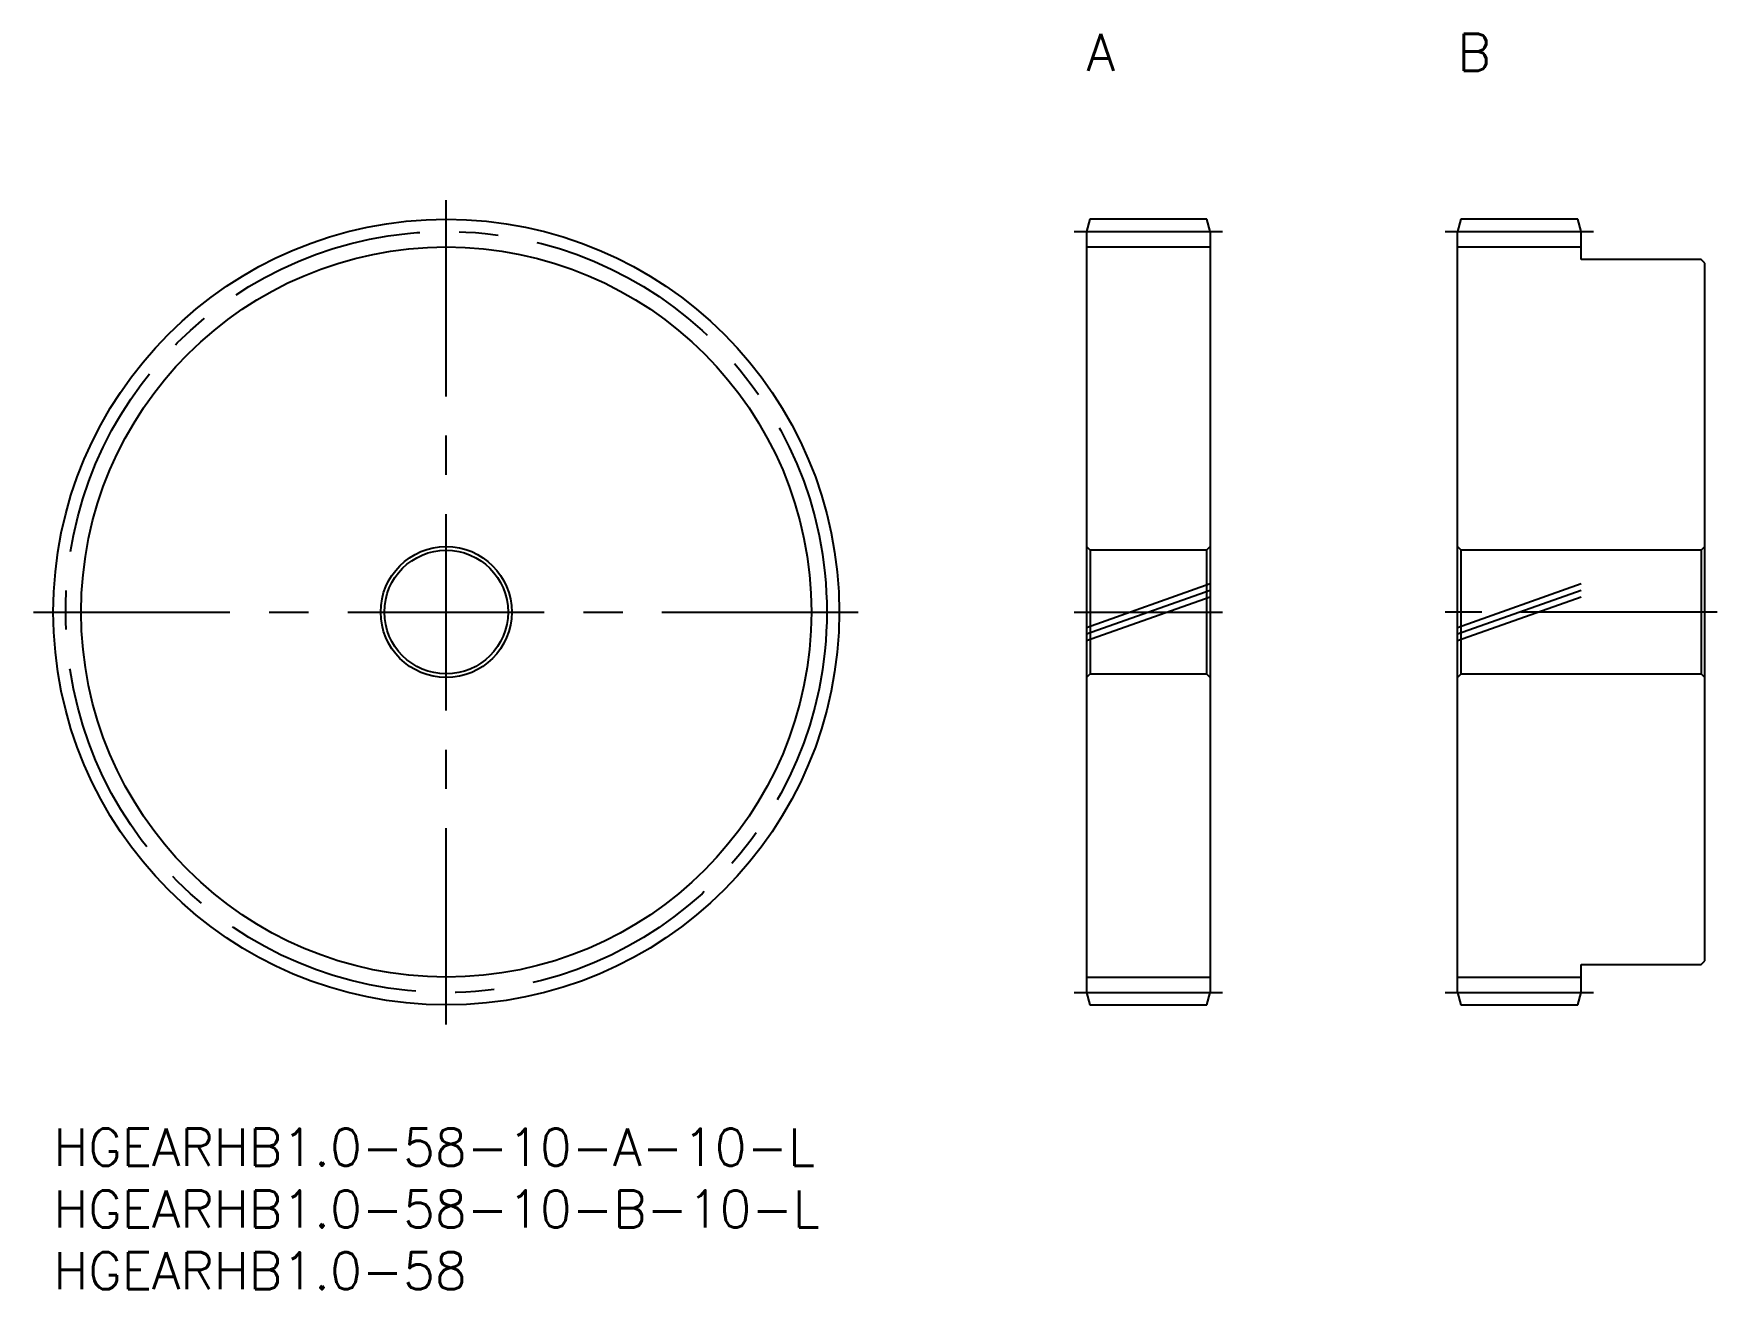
# Model space of a CAD drawing. Extents: x -2 to 135, y -13 to 89.
import ezdxf

# ---------------------------------------------------------------- set-up
doc = ezdxf.new("R2010")
doc.units = 0
doc.header["$LTSCALE"] = 0.5
doc.linetypes.add('CENTER', pattern=[50.8, 31.75, -6.35, 6.35, -6.35])
doc.linetypes.add('PHANTOM', pattern=[63.5, 31.75, -6.35, 6.35, -6.35, 6.35, -6.35])
for name, color, linetype in [('MSM_CENTER', 1, 'CENTER'), ('MSM_CONTINUOUS', 7, 'CONTINUOUS'), ('MSM_IMAGINARY', 6, 'PHANTOM'), ('MSM_NARROW', 5, 'CONTINUOUS'), ('MSM_PART_NUMBER', 7, 'CONTINUOUS')]:
    doc.layers.add(name, color=color, linetype=linetype)
doc.styles.get("Standard").update_dxf_attribs({"font": 'txt.shx', "height": 1, "bigfont": 'bigfont.shx'})

# ---------------------------------------------------------------- blocks, each defined once
blk = doc.blocks.new('*U21')
at = {"layer": 'MSM_PART_NUMBER'}
blk.add_text('HGEARHB1.0-58-10-A-10-L', height=3, dxfattribs=at).set_placement((0, -3))
blk = doc.blocks.new('*U22')
at = {"layer": 'MSM_PART_NUMBER'}
blk.add_text('HGEARHB1.0-58-10-B-10-L', height=3, dxfattribs=at).set_placement((0, -8))
blk = doc.blocks.new('*U23')
at = {"layer": 'MSM_PART_NUMBER'}
blk.add_text('HGEARHB1.0-58', height=3, dxfattribs=at).set_placement((0, -13))

msp = doc.modelspace()

# ---------------------------------------------------------------- linework, layer by layer
at = {"layer": 'MSM_CENTER'}
for p, q in [((31.77, 8.41), (31.77, 75.13)), ((82.54, 72.54), (94.54, 72.54)), ((112.54, 72.54), (124.54, 72.54)), ((-1.59, 41.77), (65.13, 41.77)), ((82.54, 41.77), (94.54, 41.77)), ((134.54, 41.77), (112.54, 41.77)), ((82.54, 11), (94.54, 11)), ((112.54, 11), (124.54, 11))]:
    msp.add_line(p, q, dxfattribs=at)
msp.add_circle((31.77, 41.77), 30.77, dxfattribs=at)
at = {"layer": 'MSM_CONTINUOUS'}
for p, q in [((83.81, 73.54), (83.54, 72.54)), ((93.27, 73.54), (83.81, 73.54)), ((93.54, 72.54), (93.27, 73.54)), ((113.81, 73.54), (113.54, 72.54)), ((123.27, 73.54), (113.81, 73.54)), ((123.54, 72.54), (123.27, 73.54)), ((83.54, 72.54), (83.54, 11)), ((93.54, 72.54), (93.54, 11)), ((113.54, 11), (113.54, 72.54)), ((123.54, 70.27), (123.54, 72.54)), ((83.54, 71.29), (93.54, 71.29)), ((113.54, 71.29), (123.54, 71.29)), ((133.24, 70.27), (123.54, 70.27)), ((133.54, 69.97), (133.24, 70.27)), ((133.54, 13.57), (133.54, 69.97)), ((83.84, 46.77), (83.54, 47.07)), ((93.24, 46.77), (83.84, 46.77)), ((83.84, 46.77), (83.84, 36.77)), ((93.54, 47.07), (93.24, 46.77)), ((93.24, 46.77), (93.24, 36.77)), ((113.84, 46.77), (113.54, 47.07)), ((133.24, 46.77), (113.84, 46.77)), ((113.84, 36.77), (113.84, 46.77)), ((133.54, 47.07), (133.24, 46.77)), ((133.24, 46.77), (133.24, 36.77)), ((83.54, 36.47), (83.84, 36.77)), ((83.84, 36.77), (93.24, 36.77)), ((93.24, 36.77), (93.54, 36.47)), ((113.54, 36.47), (113.84, 36.77)), ((113.84, 36.77), (133.24, 36.77)), ((133.24, 36.77), (133.54, 36.47)), ((123.54, 13.27), (133.24, 13.27)), ((123.54, 11), (123.54, 13.27)), ((133.24, 13.27), (133.54, 13.57)), ((83.54, 12.25), (93.54, 12.25)), ((83.54, 11), (83.81, 10)), ((93.27, 10), (93.54, 11)), ((113.54, 12.25), (123.54, 12.25)), ((113.54, 11), (113.81, 10)), ((123.27, 10), (123.54, 11)), ((83.81, 10), (93.27, 10)), ((113.81, 10), (123.27, 10))]:
    msp.add_line(p, q, dxfattribs=at)
for radius in [31.77, 5.3, 5]:
    msp.add_circle((31.77, 41.77), radius, dxfattribs=at)
at = {"layer": 'MSM_IMAGINARY'}
for p, q in [((83.54, 40.53), (93.54, 44.07)), ((113.54, 40.53), (123.54, 44.07)), ((83.54, 40), (93.54, 43.54)), ((83.54, 39.47), (93.54, 43.01)), ((113.54, 40), (123.54, 43.54)), ((113.54, 39.47), (123.54, 43.01))]:
    msp.add_line(p, q, dxfattribs=at)
at = {"layer": 'MSM_NARROW'}
msp.add_circle((31.77, 41.77), 29.52, dxfattribs=at)

# ---------------------------------------------------------------- block references
at = {"layer": 'MSM_CONTINUOUS'}
for name in ['*U21', '*U22', '*U23']:
    msp.add_blockref(name, (0, 0), dxfattribs=at)

# ---------------------------------------------------------------- texts
at = {"layer": 'MSM_PART_NUMBER'}
for s, p in [('A', (83.54, 85.54)), ('B', (113.54, 85.54))]:
    msp.add_text(s, height=3, dxfattribs=at).set_placement(p)

doc.saveas('drawing.dxf')
